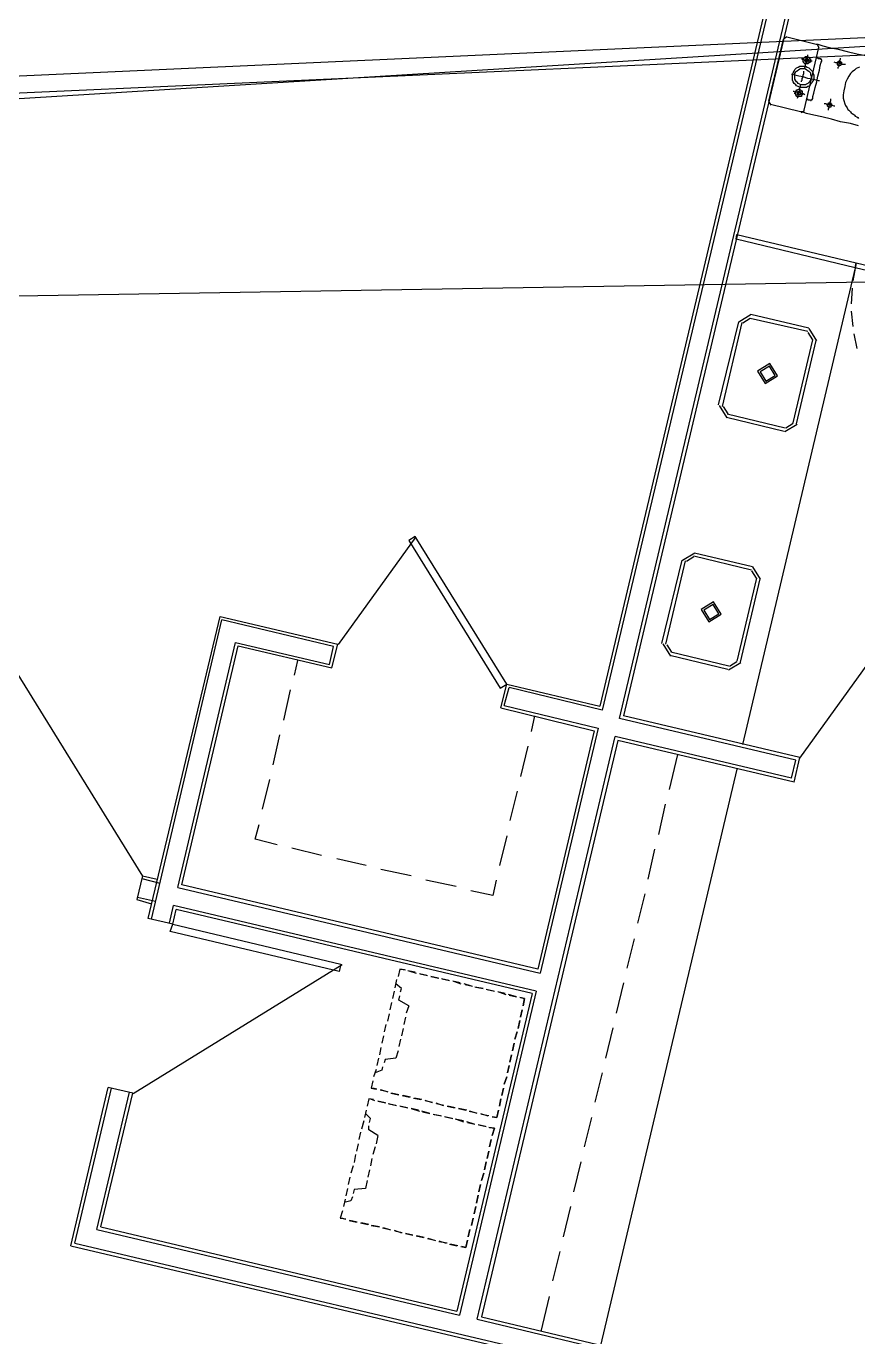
# Model space of a CAD drawing. Header units: feet. Extents: x -84 to 198, y -22 to 181.
# Drawn here: x 106.51 to 120.09, y 125.81 to 147.22 of the extents above; entities that cross this region are included whole.
import ezdxf

# ---------------------------------------------------------------- set-up
doc = ezdxf.new("R2010")
doc.units = ezdxf.units.FT
doc.layers.add('A-LINEA', color=7, linetype='CONTINUOUS')

msp = doc.modelspace()

# ---------------------------------------------------------------- linework, layer by layer
at = {"layer": 'A-LINEA'}
for p, q in [((118.8933, 148.8311), (115.88, 136.1111)), ((118.9467, 148.8178), (115.92, 136.0444)), ((116.2, 135.9111), (119.24, 148.7511)), ((119.2933, 148.7378), (116.2667, 135.9511)), ((137.3218, 147.95), (37.3544, 141.7506)), ((137.2414, 147.8002), (39.8639, 143.3866)), ((137.0738, 147.512), (40.0569, 143.1148)), ((118.64, 145.9911), (118.88, 147.0044)), ((118.9374, 147.0432), (118.8813, 147.0085)), ((118.9333, 147.0444), (119.4133, 146.9244)), ((119.4533, 146.8711), (119.2133, 145.8444)), ((119.4654, 146.867), (119.4307, 146.9232)), ((118.6413, 145.9819), (118.6759, 145.9257)), ((119.16, 145.8178), (118.6667, 145.9378)), ((119.1693, 145.8057), (119.2254, 145.8404)), ((120.0533, 143.2711), (118.1067, 143.7378)), ((134.895, 143.2722), (37.2384, 141.6899)), ((120.0533, 143.2711), (118.2133, 135.4844)), ((120.0667, 143.3511), (120.0133, 143.0578)), ((120.0267, 143.3244), (120.0267, 143.3244)), ((120.0267, 143.3244), (120.0267, 143.3244)), ((120, 142.9378), (119.9867, 142.6844)), ((118.1467, 142.3911), (117.8133, 141.0311)), ((118.2, 142.3778), (117.88, 141.0044)), ((118.3517, 142.5066), (118.1511, 142.3828)), ((118.3364, 142.4418), (118.216, 142.3675)), ((119.28, 142.2311), (118.3333, 142.4444)), ((119.2933, 142.2844), (118.3467, 142.5111)), ((119.9867, 142.5644), (120.0133, 142.3111)), ((119.3573, 142.0948), (119.283, 142.2151)), ((119.4222, 142.0794), (119.2984, 142.28)), ((120.0267, 142.1911), (120.08, 141.9511)), ((119.04, 140.7378), (119.36, 142.0978)), ((119.0933, 140.7244), (119.4133, 142.0844)), ((117.8311, 141.0228), (117.955, 140.8223)), ((117.896, 141.0075), (117.9703, 140.8871)), ((117.96, 140.8844), (118.9067, 140.6578)), ((117.9467, 140.8311), (118.8933, 140.6044)), ((118.9016, 140.5956), (119.1022, 140.7194)), ((118.917, 140.6605), (119.0373, 140.7348)), ((112.8782, 138.8753), (111.6094, 137.1167)), ((117.4317, 138.6133), (117.2311, 138.4895)), ((117.4164, 138.5484), (117.296, 138.4741)), ((117.4133, 138.5644), (118.36, 138.3378)), ((117.4267, 138.6178), (118.3733, 138.3911)), ((116.8933, 137.1378), (117.2267, 138.4978)), ((116.96, 137.1244), (117.28, 138.4844)), ((118.4373, 138.2014), (118.363, 138.3218)), ((118.5022, 138.1861), (118.3784, 138.3866)), ((118.44, 138.2044), (118.12, 136.8444)), ((118.4933, 138.1911), (118.1733, 136.8311)), ((108.5067, 132.6444), (109.68, 137.5778)), ((108.56, 132.6311), (109.7067, 137.5244)), ((109.68, 137.5778), (111.6, 137.1244)), ((111.5333, 137.0844), (109.7067, 137.5244)), ((108.9867, 133.1511), (109.9333, 137.1511)), ((109.0533, 133.1911), (109.9733, 137.0978)), ((109.9333, 137.1511), (111.4667, 136.7911)), ((109.9733, 137.0978), (111.5067, 136.7378)), ((111.4667, 136.7911), (111.5333, 137.0844)), ((111.5067, 136.7378), (111.6, 137.1244)), ((116.9111, 137.1295), (117.035, 136.9289)), ((116.976, 137.1141), (117.0503, 136.9938)), ((120.4116, 137.022), (119.1428, 135.2634)), ((110.8933, 136.6178), (110.9467, 136.8578)), ((117.9733, 136.7111), (117.0267, 136.9378)), ((117.9867, 136.7644), (117.04, 136.9911)), ((117.9816, 136.7023), (118.1822, 136.8261)), ((117.997, 136.7671), (118.1173, 136.8414)), ((108.4172, 133.3322), (106.3123, 136.7417)), ((110.72, 135.8844), (110.8267, 136.3778)), ((114.2667, 136.0844), (114.36, 136.4711)), ((114.32, 136.1244), (114.4, 136.4178)), ((114.36, 136.4711), (115.88, 136.1111)), ((115.92, 136.0444), (114.4, 136.4178)), ((114.2667, 136.0844), (115.7867, 135.7111)), ((114.32, 136.1244), (115.8533, 135.7511)), ((114.8133, 135.9511), (114.76, 135.6978)), ((119.1467, 135.2711), (116.2667, 135.9511)), ((115.8533, 135.7511), (114.9067, 131.7511)), ((119.08, 135.2311), (116.2, 135.9111)), ((110.5467, 135.1511), (110.6533, 135.6444)), ((113.88, 126.0978), (116.1333, 135.6178)), ((116.1733, 135.5511), (113.9467, 126.1378)), ((115.7867, 135.7111), (114.8667, 131.8178)), ((119.0133, 134.9378), (116.1333, 135.6178)), ((119.0533, 134.8711), (116.1733, 135.5511)), ((114.7067, 135.4578), (114.5867, 134.9644)), ((117.1467, 135.3244), (117.0133, 134.7511)), ((118.12, 135.0844), (115.8933, 125.6711)), ((119.0133, 134.9378), (119.08, 135.2311)), ((119.0533, 134.8711), (119.1467, 135.2711)), ((110.3733, 134.4311), (110.4933, 134.9111)), ((114.5333, 134.7244), (114.4133, 134.2444)), ((116.9467, 134.5111), (116.84, 134.0178)), ((110.2533, 133.9378), (110.32, 134.1778)), ((110.6133, 133.8444), (110.2533, 133.9378)), ((114.36, 133.9911), (114.24, 133.5111)), ((111.3333, 133.6711), (110.8533, 133.7911)), ((112.0667, 133.5111), (111.5867, 133.6178)), ((116.7733, 133.7778), (116.6667, 133.2844)), ((112.8, 133.3378), (112.3067, 133.4444)), ((108.4133, 133.3378), (108.32, 132.9511)), ((108.4, 133.2978), (108.6933, 133.2178)), ((108.4133, 133.3378), (108.6533, 133.2844)), ((108.9867, 133.1511), (114.9067, 131.7511)), ((114.8667, 131.8178), (109.0533, 133.1911)), ((113.5333, 133.1644), (113.04, 133.2711)), ((114.1867, 133.2711), (114.1333, 133.0178)), ((108.32, 132.9511), (108.56, 132.8844)), ((108.3333, 132.9911), (108.6267, 132.9244)), ((114.1333, 133.0178), (113.7733, 133.0978)), ((116.6133, 133.0444), (116.4933, 132.5644)), ((108.8533, 132.5644), (108.92, 132.8578)), ((108.9067, 132.5511), (108.96, 132.7911)), ((114.84, 131.4578), (108.92, 132.8578)), ((114.7733, 131.4178), (108.96, 132.7911)), ((108.9067, 132.5511), (108.5067, 132.6444)), ((116.44, 132.3111), (116.32, 131.8311)), ((108.261, 129.7872), (111.6706, 131.8922)), ((112.6133, 131.8178), (112.5867, 131.6978)), ((112.6267, 131.8178), (112.7067, 131.8044)), ((112.8667, 131.7644), (112.7467, 131.7911)), ((112.76, 131.7911), (112.88, 131.7511)), ((113.0533, 131.7111), (112.9333, 131.7378)), ((112.9467, 131.7378), (113.0667, 131.7111)), ((113.24, 131.6711), (113.12, 131.6978)), ((113.12, 131.6978), (113.2533, 131.6711)), ((113.4133, 131.6311), (113.2933, 131.6578)), ((113.3067, 131.6578), (113.4267, 131.6311)), ((112.52, 131.4578), (112.4933, 131.3378)), ((112.52, 131.4578), (112.4933, 131.3378)), ((112.56, 131.6444), (112.5333, 131.5111)), ((112.56, 131.6444), (112.5333, 131.5111)), ((113.6, 131.5911), (113.48, 131.6178)), ((113.4933, 131.6178), (113.6133, 131.5778)), ((114.84, 131.4578), (113.5867, 126.1644)), ((113.7867, 131.5378), (113.6667, 131.5778)), ((113.68, 131.5644), (113.8, 131.5378)), ((113.9733, 131.4978), (113.84, 131.5244)), ((113.8533, 131.5244), (113.9733, 131.4978)), ((114.1467, 131.4578), (114.0267, 131.4844)), ((114.04, 131.4844), (114.16, 131.4578)), ((114.3333, 131.4178), (114.2133, 131.4444)), ((114.2267, 131.4444), (114.3467, 131.4044)), ((116.2667, 131.5911), (116.1467, 131.0978)), ((112.48, 131.2711), (112.4533, 131.1511)), ((112.48, 131.2711), (112.4533, 131.1511)), ((114.7733, 131.4178), (113.5467, 126.2311)), ((114.52, 131.3644), (114.3867, 131.4044)), ((114.4, 131.3911), (114.52, 131.3644)), ((112.44, 131.0844), (112.4133, 130.9644)), ((112.44, 131.0844), (112.4133, 130.9644)), ((112.7067, 131.0311), (112.68, 130.9111)), ((112.76, 131.2178), (112.72, 131.0978)), ((114.5867, 131.0311), (114.6133, 131.1511)), ((114.6133, 131.1511), (114.5867, 131.0311)), ((112.3867, 130.9111), (112.36, 130.7911)), ((112.3867, 130.9111), (112.36, 130.7911)), ((112.6667, 130.8444), (112.64, 130.7244)), ((114.5467, 130.8444), (114.5733, 130.9778)), ((114.5733, 130.9778), (114.5467, 130.8444)), ((116.0933, 130.8578), (115.9733, 130.3644)), ((112.3467, 130.7244), (112.32, 130.6044)), ((112.3467, 130.7244), (112.32, 130.6044)), ((112.6267, 130.6711), (112.6, 130.5511)), ((114.4533, 130.4844), (114.48, 130.6044)), ((114.48, 130.6044), (114.4533, 130.4844)), ((114.4933, 130.6711), (114.5333, 130.7911)), ((114.5333, 130.7911), (114.4933, 130.6711)), ((112.3067, 130.5378), (112.28, 130.4178)), ((112.3067, 130.5378), (112.28, 130.4178)), ((112.5867, 130.4844), (112.5467, 130.3644)), ((114.4133, 130.2978), (114.44, 130.4178)), ((114.44, 130.4178), (114.4133, 130.2978)), ((112.2267, 130.1778), (112.1867, 130.0578)), ((112.2267, 130.1778), (112.1867, 130.0578)), ((112.2667, 130.3644), (112.24, 130.2444)), ((112.2667, 130.3644), (112.24, 130.2444)), ((114.3733, 130.1244), (114.4, 130.2444)), ((114.4, 130.2444), (114.3733, 130.1244)), ((112.1733, 129.9911), (112.1467, 129.8711)), ((114.32, 129.9378), (114.36, 130.0578)), ((114.36, 130.0578), (114.32, 129.9378)), ((115.92, 130.1244), (115.8, 129.6444)), ((107.24, 127.2978), (107.8533, 129.8844)), ((107.3067, 127.3378), (107.9067, 129.8711)), ((107.6667, 127.5644), (108.2, 129.8044)), ((107.7333, 127.6044), (108.2533, 129.7911)), ((108.2533, 129.7911), (107.8533, 129.8844)), ((112.24, 129.8578), (112.1733, 129.8711)), ((112.2933, 129.8444), (112.4133, 129.8178)), ((112.4267, 129.8044), (112.3067, 129.8444)), ((112.4667, 129.7911), (112.6, 129.7644)), ((112.6, 129.7644), (112.48, 129.7911)), ((112.6533, 129.7511), (112.7733, 129.7244)), ((112.7867, 129.7244), (112.6667, 129.7511)), ((114.28, 129.7511), (114.3067, 129.8711)), ((114.3067, 129.8711), (114.28, 129.7511)), ((112.0667, 129.5111), (112.04, 129.3911)), ((112.0667, 129.5111), (112.04, 129.3911)), ((112.1067, 129.6978), (112.08, 129.5778)), ((112.1333, 129.6978), (112.2, 129.6711)), ((112.3733, 129.6311), (112.2533, 129.6578)), ((112.2533, 129.6578), (112.3867, 129.6311)), ((112.5467, 129.5911), (112.4267, 129.6178)), ((112.44, 129.6178), (112.56, 129.5911)), ((112.7333, 129.5511), (112.6133, 129.5778)), ((112.6267, 129.5778), (112.7467, 129.5511)), ((112.92, 129.5111), (112.8, 129.5378)), ((112.8, 129.5378), (112.9333, 129.4978)), ((112.84, 129.7111), (112.96, 129.6844)), ((112.9733, 129.6844), (112.8533, 129.7111)), ((113.0267, 129.6711), (113.1467, 129.6444)), ((113.1467, 129.6311), (113.0267, 129.6711)), ((113.2, 129.6311), (113.32, 129.5911)), ((113.3333, 129.5911), (113.2133, 129.6178)), ((113.3867, 129.5778), (113.5067, 129.5511)), ((113.52, 129.5511), (113.4, 129.5778)), ((113.5733, 129.5378), (113.6933, 129.5111)), ((113.7067, 129.5111), (113.5733, 129.5378)), ((114.2, 129.3911), (114.2267, 129.5111)), ((114.24, 129.5778), (114.2667, 129.6978)), ((114.2667, 129.6978), (114.24, 129.5778)), ((112.0267, 129.3378), (111.9867, 129.2044)), ((112.0267, 129.3378), (111.9867, 129.2044)), ((113.1067, 129.4578), (112.9733, 129.4978)), ((112.9867, 129.4844), (113.1067, 129.4578)), ((113.28, 129.4178), (113.16, 129.4444)), ((113.1733, 129.4444), (113.2933, 129.4178)), ((113.4667, 129.3778), (113.3467, 129.4044)), ((113.36, 129.4044), (113.48, 129.3778)), ((113.6533, 129.3378), (113.52, 129.3644)), ((113.5333, 129.3644), (113.6533, 129.3244)), ((113.8267, 129.2844), (113.7067, 129.3244)), ((113.72, 129.3111), (113.84, 129.2844)), ((113.7467, 129.4978), (113.8667, 129.4711)), ((113.88, 129.4578), (113.76, 129.4978)), ((113.9333, 129.4578), (114.0533, 129.4178)), ((114.0667, 129.4178), (113.9467, 129.4444)), ((114.12, 129.4044), (114.2, 129.3911)), ((115.7467, 129.3911), (115.6267, 128.9111)), ((111.9733, 129.1511), (111.9467, 129.0311)), ((111.9733, 129.1511), (111.9467, 129.0311)), ((112.2533, 129.0978), (112.2267, 128.9644)), ((114.0133, 129.2444), (113.8933, 129.2711)), ((113.9067, 129.2711), (114.0267, 129.2444)), ((111.9333, 128.9644), (111.9067, 128.8444)), ((111.9333, 128.9644), (111.9067, 128.8444)), ((112.2133, 128.9111), (112.1733, 128.7911)), ((114.08, 128.9111), (114.1067, 129.0311)), ((114.1067, 129.0311), (114.08, 128.9111)), ((111.8933, 128.7911), (111.8667, 128.6578)), ((111.8933, 128.7911), (111.8667, 128.6578)), ((112.16, 128.7244), (112.1333, 128.6044)), ((114, 128.5378), (114.0267, 128.6711)), ((114.0267, 128.6711), (114, 128.5378)), ((114.04, 128.7244), (114.0667, 128.8444)), ((114.0667, 128.8444), (114.04, 128.7244)), ((115.5733, 128.6711), (115.4533, 128.1778)), ((111.8533, 128.6044), (111.8133, 128.4844)), ((111.8533, 128.6044), (111.8133, 128.4844)), ((112.12, 128.5378), (112.0933, 128.4178)), ((113.9467, 128.3644), (113.9867, 128.4844)), ((113.9867, 128.4844), (113.9467, 128.3644)), ((111.76, 128.2311), (111.7333, 128.1111)), ((111.76, 128.2311), (111.7333, 128.1111)), ((111.8, 128.4178), (111.7733, 128.2978)), ((111.8, 128.4178), (111.7733, 128.2978)), ((112.08, 128.3644), (112.0533, 128.2311)), ((113.9067, 128.1778), (113.9333, 128.2978)), ((113.9333, 128.2978), (113.9067, 128.1778)), ((111.72, 128.0578), (111.6933, 127.9378)), ((111.72, 128.0578), (111.6933, 127.9378)), ((113.8667, 127.9911), (113.8933, 128.1244)), ((113.8933, 128.1244), (113.8667, 127.9911)), ((111.68, 127.8711), (111.64, 127.7511)), ((113.8267, 127.8178), (113.8533, 127.9378)), ((113.8533, 127.9378), (113.8267, 127.8178)), ((115.4, 127.9378), (115.28, 127.4444)), ((107.7333, 127.6044), (113.5467, 126.2311)), ((111.7333, 127.7244), (111.6667, 127.7511)), ((111.7867, 127.7111), (111.9067, 127.6844)), ((111.92, 127.6844), (111.8, 127.7111)), ((111.9733, 127.6711), (112.0933, 127.6444)), ((112.1067, 127.6444), (111.9867, 127.6711)), ((112.1467, 127.6311), (112.28, 127.6044)), ((112.28, 127.6044), (112.16, 127.6311)), ((112.3333, 127.5911), (112.4533, 127.5644)), ((112.4667, 127.5511), (112.3467, 127.5911)), ((113.7867, 127.6311), (113.8133, 127.7511)), ((113.8133, 127.7511), (113.7867, 127.6311)), ((107.6667, 127.5644), (113.5867, 126.1644)), ((112.52, 127.5511), (112.64, 127.5111)), ((112.6533, 127.5111), (112.5333, 127.5378)), ((112.7067, 127.4978), (112.8267, 127.4711)), ((112.8267, 127.4711), (112.7067, 127.4978)), ((112.88, 127.4578), (113, 127.4311)), ((113.0133, 127.4311), (112.8933, 127.4578)), ((113.0667, 127.4178), (113.1867, 127.3911)), ((113.2, 127.3778), (113.08, 127.4178)), ((113.2533, 127.3778), (113.3733, 127.3378)), ((113.6933, 127.2711), (113.72, 127.3911)), ((113.7333, 127.4444), (113.76, 127.5644)), ((113.76, 127.5644), (113.7333, 127.4444)), ((107.24, 127.2978), (116.1333, 125.2044)), ((107.3067, 127.3378), (116.2, 125.2444)), ((113.3867, 127.3378), (113.2533, 127.3644)), ((113.4267, 127.3244), (113.5467, 127.2978)), ((113.56, 127.2978), (113.44, 127.3244)), ((113.6133, 127.2844), (113.6933, 127.2711)), ((115.2267, 127.2044), (115.1067, 126.7244)), ((115.0533, 126.4711), (114.92, 125.8978)), ((113.88, 126.0978), (116.56, 125.4578)), ((113.9467, 126.1378), (116.6267, 125.4978))]:
    msp.add_line(p, q, dxfattribs=at)
for points in [[(119.4133, 146.9244), (119.44, 146.9244), (119.52, 146.8978), (119.6267, 146.8711), (119.7733, 146.8444), (119.92, 146.8044), (120.08, 146.7644), (120.2267, 146.7378)], [(119.3467, 146.6444), (119.3333, 146.6444), (119.3067, 146.6444), (119.28, 146.6578), (119.2533, 146.6578), (119.2133, 146.6711), (119.2, 146.6711), (119.1733, 146.6844)], [(119.32, 146.6444), (119.32, 146.6311), (119.3067, 146.6311), (119.3067, 146.6178), (119.2933, 146.6178), (119.28, 146.6044), (119.2667, 146.6044), (119.2533, 146.6044), (119.24, 146.6044), (119.2267, 146.6044), (119.2133, 146.6178), (119.2133, 146.6311), (119.2, 146.6311), (119.2, 146.6444), (119.2, 146.6578), (119.2, 146.6711), (119.2, 146.6844), (119.2133, 146.6978), (119.2267, 146.7111), (119.24, 146.7244), (119.2533, 146.7244), (119.2667, 146.7244), (119.28, 146.7111), (119.2933, 146.7111), (119.3067, 146.6978), (119.3067, 146.6844), (119.32, 146.6844), (119.32, 146.6711), (119.32, 146.6578), (119.32, 146.6444)], [(119.2267, 146.5378), (119.24, 146.5644), (119.24, 146.5911), (119.2533, 146.6311), (119.2533, 146.6578), (119.2667, 146.6978), (119.28, 146.7244), (119.28, 146.7511)], [(119.2933, 146.6578), (119.2933, 146.6444), (119.28, 146.6444), (119.28, 146.6311), (119.2667, 146.6311), (119.2533, 146.6311), (119.24, 146.6311), (119.24, 146.6444), (119.2267, 146.6444), (119.2267, 146.6578), (119.2267, 146.6711), (119.24, 146.6711), (119.24, 146.6844), (119.2533, 146.6844), (119.2533, 146.6978), (119.2667, 146.6978), (119.2667, 146.6844), (119.28, 146.6844), (119.2933, 146.6711), (119.2933, 146.6578)], [(119.2533, 146.0311), (119.2667, 146.0311), (119.28, 146.0178), (119.2933, 146.0178), (119.3067, 146.0178), (119.32, 146.0178), (119.32, 146.0044), (119.3333, 146.0044), (119.3333, 146.0178), (119.3467, 146.0178), (119.3467, 146.0311), (119.36, 146.0311), (119.36, 146.0711), (119.3733, 146.1244), (119.4, 146.2178), (119.4267, 146.3111), (119.44, 146.4044), (119.4667, 146.4978), (119.48, 146.5778), (119.4933, 146.6311), (119.5067, 146.6444), (119.5067, 146.6578), (119.5067, 146.6711), (119.4933, 146.6711), (119.4933, 146.6844), (119.48, 146.6844), (119.4667, 146.6844), (119.4533, 146.6844), (119.44, 146.6978), (119.4267, 146.6978), (119.4133, 146.6978)], [(119.8267, 146.6044), (119.8267, 146.5911), (119.8133, 146.5778), (119.8, 146.5778), (119.7867, 146.5778), (119.7733, 146.5778), (119.76, 146.5911), (119.76, 146.6044), (119.76, 146.6178), (119.76, 146.6311), (119.7733, 146.6311), (119.7733, 146.6444), (119.7867, 146.6444), (119.8, 146.6444), (119.8133, 146.6444), (119.8133, 146.6311), (119.8267, 146.6311), (119.8267, 146.6178), (119.8267, 146.6044)], [(119.7733, 146.5244), (119.7733, 146.5511), (119.7867, 146.5644), (119.7867, 146.6044), (119.8, 146.6311), (119.8, 146.6578), (119.8133, 146.6844), (119.8133, 146.6978)], [(119.4667, 146.3244), (119.4533, 146.3244), (119.4133, 146.3378), (119.3467, 146.3511), (119.28, 146.3644), (119.2, 146.3911), (119.1333, 146.4044), (119.0667, 146.4178), (119.0267, 146.4311), (119.0133, 146.4311)], [(119.3733, 146.3511), (119.36, 146.3244), (119.3467, 146.2978), (119.32, 146.2711), (119.3067, 146.2444), (119.28, 146.2311), (119.2533, 146.2178), (119.2133, 146.2178), (119.1867, 146.2178), (119.16, 146.2178), (119.12, 146.2311), (119.0933, 146.2444), (119.08, 146.2578), (119.0533, 146.2844), (119.04, 146.3111), (119.0267, 146.3378), (119.0267, 146.3644), (119.0267, 146.4044), (119.0267, 146.4311), (119.04, 146.4578), (119.0533, 146.4844), (119.0667, 146.5111), (119.0933, 146.5378), (119.12, 146.5511), (119.1467, 146.5644), (119.1733, 146.5644), (119.2, 146.5644), (119.24, 146.5644), (119.2667, 146.5511), (119.2933, 146.5378), (119.32, 146.5111), (119.3333, 146.4978), (119.36, 146.4711), (119.36, 146.4444), (119.3733, 146.4178), (119.3733, 146.3778), (119.3733, 146.3511)], [(119.3333, 146.3644), (119.32, 146.3378), (119.3067, 146.3111), (119.2933, 146.2978), (119.28, 146.2844), (119.2533, 146.2711), (119.24, 146.2578), (119.2133, 146.2578), (119.1867, 146.2578), (119.16, 146.2578), (119.1467, 146.2711), (119.12, 146.2844), (119.1067, 146.2978), (119.0933, 146.3111), (119.08, 146.3244), (119.0667, 146.3511), (119.0667, 146.3778), (119.0667, 146.4044), (119.0667, 146.4178), (119.0667, 146.4444), (119.08, 146.4711), (119.0933, 146.4844), (119.12, 146.4978), (119.1333, 146.5111), (119.16, 146.5244), (119.1733, 146.5244), (119.2, 146.5244), (119.2267, 146.5244), (119.2533, 146.5111), (119.2667, 146.4978), (119.2933, 146.4844), (119.3067, 146.4711), (119.32, 146.4578), (119.32, 146.4311), (119.3333, 146.4044), (119.3333, 146.3911), (119.3333, 146.3644)], [(119.1733, 146.3111), (119.1733, 146.3244), (119.1867, 146.3378), (119.1867, 146.3644), (119.2, 146.3911), (119.2, 146.4178), (119.2133, 146.4444), (119.2133, 146.4711), (119.2133, 146.4844)], [(119.8933, 146.5911), (119.88, 146.5911), (119.8667, 146.5911), (119.84, 146.5911), (119.8133, 146.6044), (119.7867, 146.6178), (119.7467, 146.6178), (119.7333, 146.6178), (119.7067, 146.6311)], [(120.12, 146.5511), (120.0933, 146.5378), (120.0667, 146.5244), (120.04, 146.4978), (120, 146.4711), (119.9733, 146.4444), (119.9467, 146.4044), (119.92, 146.3511), (119.8933, 146.2978), (119.88, 146.2311)], [(119.1067, 146.0444), (119.12, 146.0711), (119.12, 146.0978), (119.1333, 146.1378), (119.1467, 146.1644), (119.1467, 146.2044), (119.16, 146.2311), (119.16, 146.2578)], [(119.88, 146.2311), (119.8667, 146.1644), (119.8533, 146.0978), (119.8533, 146.0444), (119.8667, 146.0044), (119.88, 145.9511), (119.8933, 145.9244), (119.92, 145.8844), (119.9333, 145.8578), (119.9467, 145.8444), (119.9733, 145.8178), (119.9867, 145.8044), (120, 145.7911), (120.0267, 145.7778), (120.04, 145.7644), (120.0533, 145.7511), (120.08, 145.7378), (120.0933, 145.7244), (120.1067, 145.7111)], [(119.2267, 146.0978), (119.2, 146.1111), (119.1733, 146.1111), (119.1467, 146.1244), (119.12, 146.1244), (119.0933, 146.1378), (119.0667, 146.1378), (119.0533, 146.1511), (119.04, 146.1511)], [(119.1867, 146.1111), (119.1867, 146.0978), (119.1733, 146.0844), (119.1733, 146.0711), (119.16, 146.0711), (119.1467, 146.0711), (119.1333, 146.0711), (119.12, 146.0711), (119.1067, 146.0711), (119.0933, 146.0711), (119.0933, 146.0844), (119.08, 146.0844), (119.08, 146.0978), (119.08, 146.1111), (119.0667, 146.1111), (119.0667, 146.1244), (119.08, 146.1378), (119.08, 146.1511), (119.08, 146.1644), (119.0933, 146.1644), (119.0933, 146.1778), (119.1067, 146.1778), (119.12, 146.1778), (119.12, 146.1911), (119.1333, 146.1911), (119.1467, 146.1778), (119.16, 146.1778), (119.1733, 146.1644), (119.1867, 146.1644), (119.1867, 146.1511), (119.1867, 146.1378), (119.1867, 146.1244), (119.1867, 146.1111)], [(119.16, 146.1244), (119.16, 146.1111), (119.16, 146.0978), (119.1467, 146.0978), (119.1333, 146.0978), (119.12, 146.0978), (119.1067, 146.0978), (119.1067, 146.1111), (119.1067, 146.1244), (119.1067, 146.1378), (119.1067, 146.1511), (119.12, 146.1511), (119.1333, 146.1511), (119.1467, 146.1511), (119.16, 146.1511), (119.16, 146.1378), (119.16, 146.1244)], [(119.6133, 145.8444), (119.6133, 145.8711), (119.6267, 145.8844), (119.6267, 145.9244), (119.64, 145.9511), (119.64, 145.9778), (119.6533, 146.0044), (119.6533, 146.0178), (119.6533, 146.0311)], [(120.1067, 145.5911), (119.9733, 145.6311), (119.8133, 145.6578), (119.6667, 145.6978), (119.5067, 145.7378), (119.3733, 145.7644), (119.2533, 145.7911), (119.1867, 145.8178), (119.16, 145.8178)], [(119.72, 145.9111), (119.7067, 145.9111), (119.68, 145.9244), (119.6533, 145.9244), (119.6267, 145.9378), (119.5867, 145.9378), (119.5733, 145.9511), (119.5467, 145.9511)], [(119.6667, 145.9244), (119.6667, 145.9111), (119.6533, 145.9111), (119.6533, 145.8978), (119.64, 145.8978), (119.6267, 145.8978), (119.6133, 145.8978), (119.6, 145.9111), (119.6, 145.9244), (119.6, 145.9378), (119.6, 145.9511), (119.6133, 145.9511), (119.6133, 145.9644), (119.6267, 145.9644), (119.64, 145.9644), (119.6533, 145.9644), (119.6533, 145.9511), (119.6667, 145.9511), (119.6667, 145.9378), (119.6667, 145.9244)], [(118.12, 143.8178), (120.0667, 143.3511), (120.0533, 143.2711), (118.1067, 143.7378), (118.12, 143.8178)], [(118.16, 143.7644), (118.16, 143.7644), (118.16, 143.7644)], [(122.8133, 142.6178), (120.0533, 143.2711), (120.0667, 143.3511), (122.8267, 142.6978), (122.8133, 142.6178)], [(118.6584, 141.7066), (118.4578, 141.5828), (118.5816, 141.3823), (118.7822, 141.5061), (118.6584, 141.7066)], [(118.6492, 141.6677), (118.4967, 141.5736), (118.5908, 141.4212), (118.7433, 141.5153), (118.6492, 141.6677)], [(114.36, 136.4711), (112.8667, 138.8844), (112.76, 138.8178), (114.2533, 136.4044), (114.36, 136.4711)], [(117.6616, 137.4889), (117.8622, 137.6127), (117.7384, 137.8133), (117.5378, 137.6895), (117.6616, 137.4889)], [(117.6708, 137.5278), (117.8233, 137.6219), (117.7292, 137.7744), (117.5767, 137.6803), (117.6708, 137.5278)], [(108.9067, 132.5511), (111.6533, 131.8978), (111.6267, 131.7778), (108.8667, 132.4311), (108.9067, 132.5511)], [(112.6933, 131.8044), (112.6133, 131.8178), (112.5867, 131.6978)], [(112.6267, 131.4444), (112.64, 131.4978), (112.5467, 131.5778)], [(112.76, 131.2178), (112.6, 131.3111), (112.6133, 131.3778)], [(114.6267, 131.2178), (114.6533, 131.3378), (114.5733, 131.3511)], [(114.5867, 131.3511), (114.6533, 131.3378), (114.6267, 131.2178)], [(112.3333, 130.2178), (112.32, 130.1644), (112.2133, 130.1244)], [(112.5467, 130.3644), (112.3733, 130.3378), (112.36, 130.2844)], [(112.1733, 129.9911), (112.1467, 129.8711), (112.2267, 129.8578)], [(112.1867, 129.6844), (112.1067, 129.6978), (112.08, 129.5778)], [(114.2267, 129.5111), (114.2, 129.3911), (114.12, 129.4044)], [(112.12, 129.3111), (112.1333, 129.3778), (112.0533, 129.4578)], [(112.2533, 129.0978), (112.1067, 129.1911), (112.1067, 129.2578)], [(114.12, 129.0978), (114.16, 129.2178), (114.0667, 129.2311)], [(114.08, 129.2311), (114.16, 129.2178), (114.12, 129.0978)], [(112.0533, 128.2311), (111.8667, 128.2178), (111.8533, 128.1511)], [(111.84, 128.0978), (111.8133, 128.0311), (111.7067, 128.0044)], [(111.68, 127.8711), (111.64, 127.7511), (111.7333, 127.7378)], [(113.72, 127.3911), (113.6933, 127.2711), (113.6267, 127.2844)]]:
    msp.add_lwpolyline(points, dxfattribs=at)

doc.saveas('drawing.dxf')
